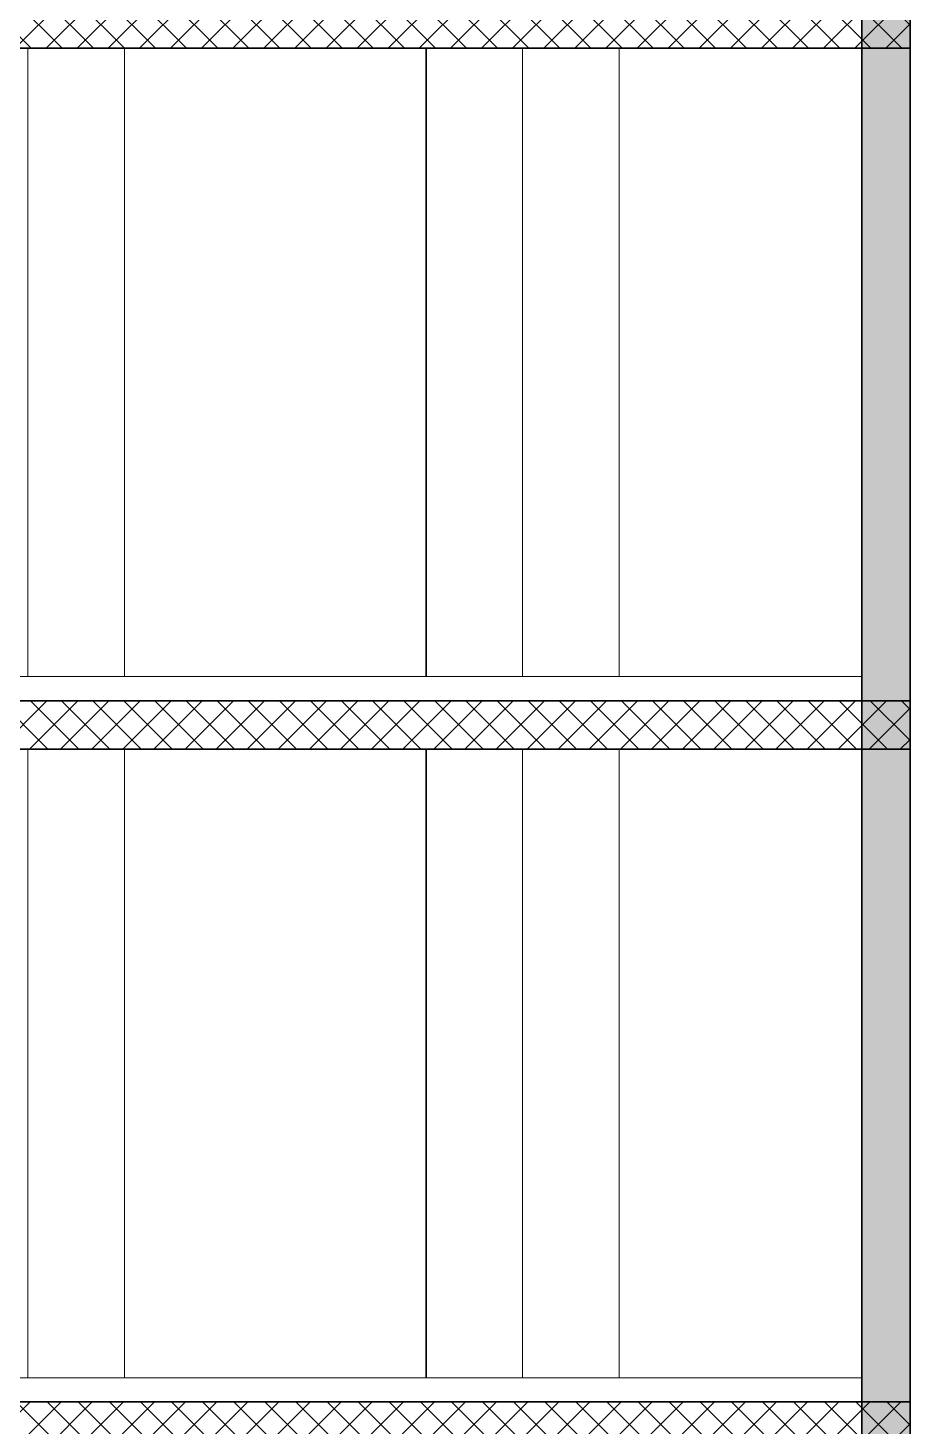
# Model space of a CAD drawing. Header units: millimetres. Extents: x -15634 to 67596, y -3027 to 55843.
# Drawn here: x 40494 to 44144, y 32296 to 38079 of the extents above; entities that cross this region are included whole.
import ezdxf

# ---------------------------------------------------------------- set-up
doc = ezdxf.new("R2010")
doc.units = ezdxf.units.MM
doc.header["$MEASUREMENT"] = 0
doc.set_wipeout_variables(frame=1)
doc.linetypes.add('Wipeout_Contour', pattern=[1000, 0, -1000])
doc.layers.add('aaaa oxhakat', color=7, linetype='Continuous')
doc.layers.add('Structural - Bearing', color=7, linetype='Continuous')
for name, color, linetype, lineweight, true_color in [('aaaa oxhakat _Pen_No__82', 7, 'Continuous', 20, 0xaaaaaa), ('Structural - Bearing_Pen_No__61', 7, 'Continuous', 20, 0x6a6a6a), ('Structural - Bearing_Pen_No__82', 7, 'Continuous', 20, 0xaaaaaa)]:
    doc.layers.add(name, color=color, linetype=linetype, lineweight=lineweight, true_color=true_color)
for name, color, linetype, lineweight in [('Structural - Bearing_Pen_No__1', 7, 'Continuous', 13), ('Structural - Bearing_Pen_No__101', 252, 'Continuous', 13), ('Structural - Bearing_Pen_No__7', 7, 'Continuous', 35)]:
    doc.layers.add(name, color=color, linetype=linetype, lineweight=lineweight)
pattern_1 = [(45, (0, 0), (-64.34671, 64.34671), []), (135, (0, 0), (64.34671, 64.34671), [])]

msp = doc.modelspace()

# ---------------------------------------------------------------- linework, layer by layer
at = {"layer": 'Structural - Bearing_Pen_No__1', "color": 7, "linetype": 'Continuous', "lineweight": 13}
for p, q in [((44144.4, 35295.6), (44144.4, 37995.6)), ((44144.4, 32395.6), (44144.4, 35095.6))]:
    msp.add_line(p, q, dxfattribs=at)

# ---------------------------------------------------------------- wipeouts: each hides what was drawn before it
at = {"color": 254, "linetype": 'Wipeout_Contour', "lineweight": 0, "ltscale": 227378.528785}
msp.add_wipeout([(42940.5, 35295.6), (43944.4, 35295.6), (43944.4, 37995.6), (42940.5, 37995.6)], dxfattribs=at).dxf.layer = 'Structural - Bearing'
at = {"color": 254, "linetype": 'Wipeout_Contour', "lineweight": 0, "ltscale": 220784.435122}
msp.add_wipeout([(40494.3, 37532.6), (40494.3, 37482.6), (40494.4, 37482.6), (40494.4, 37532.6)], dxfattribs=at).dxf.layer = 'Structural - Bearing'
at = {"color": 254, "linetype": 'Wipeout_Contour', "lineweight": 0, "ltscale": 217781.735013}
msp.add_wipeout([(40494.3, 36395.6), (40494.3, 36392.2), (40494.4, 36392.2), (40494.4, 36395.6)], dxfattribs=at).dxf.layer = 'Structural - Bearing'
at = {"color": 254, "linetype": 'Wipeout_Contour', "lineweight": 0, "ltscale": 220081.426086}
msp.add_wipeout([(42940.5, 32395.6), (43944.4, 32395.6), (43944.4, 35095.6), (42940.5, 35095.6)], dxfattribs=at).dxf.layer = 'Structural - Bearing'
at = {"color": 254, "linetype": 'Wipeout_Contour', "lineweight": 0, "ltscale": 213071.86935}
msp.add_wipeout([(40494.3, 34632.6), (40494.3, 34582.6), (40494.4, 34582.6), (40494.4, 34632.6)], dxfattribs=at).dxf.layer = 'Structural - Bearing'
at = {"color": 254, "linetype": 'Wipeout_Contour', "lineweight": 0, "ltscale": 210204.877968}
msp.add_wipeout([(40494.3, 33495.6), (40494.3, 33492.2), (40494.4, 33492.2), (40494.4, 33495.6)], dxfattribs=at).dxf.layer = 'Structural - Bearing'

# ---------------------------------------------------------------- next in the draw order: hatches: boundary and pattern name
at = {"layer": 'Structural - Bearing_Pen_No__101', "linetype": 'Continuous', "lineweight": 13}
for points in [[(44144.4, 35295.6), (44144.4, 38195.6), (43944.4, 38195.6), (43944.4, 35295.6)], [(44144.4, 35295.6), (43944.4, 35295.6), (43944.4, 32395.6), (44144.4, 32395.6)], [(44144.4, 32395.6), (43944.4, 32395.6), (43944.4, 29495.6), (44144.4, 29495.6)]]:
    msp.add_hatch(color=252, dxfattribs=at).paths.add_polyline_path(points)

# ---------------------------------------------------------------- next in the draw order: linework, layer by layer
at = {"layer": 'Structural - Bearing_Pen_No__1', "color": 7, "linetype": 'Continuous', "lineweight": 13}
for p, q in [((43944.4, 35295.6), (43944.4, 38195.6)), ((43944.4, 32395.6), (43944.4, 35295.6)), ((43944.4, 29495.6), (43944.4, 32395.6))]:
    msp.add_line(p, q, dxfattribs=at)
at = {"layer": 'Structural - Bearing_Pen_No__7', "color": 7, "linetype": 'Continuous', "lineweight": 35, "flags": 128}
for points in [[(44144.4, 35295.6), (44144.4, 38195.6), (43944.4, 38195.6), (43944.4, 35295.6)], [(44144.4, 35295.6), (43944.4, 35295.6), (43944.4, 32395.6), (44144.4, 32395.6)], [(44144.4, 32395.6), (43944.4, 32395.6), (43944.4, 29495.6), (44144.4, 29495.6)]]:
    msp.add_lwpolyline(points, close=True, dxfattribs=at)

# ---------------------------------------------------------------- next in the draw order: wipeouts: each hides what was drawn before it
at = {"color": 254, "linetype": 'Wipeout_Contour', "lineweight": 0, "ltscale": 225236.359517}
msp.add_wipeout([(42940.5, 37995.6), (42540.5, 37995.6), (42540.5, 35295.6), (42940.5, 35295.6)], dxfattribs=at).dxf.layer = 'aaaa oxhakat'
at = {"color": 254, "linetype": 'Wipeout_Contour', "lineweight": 0, "ltscale": 217867.843789}
msp.add_wipeout([(42940.5, 35095.6), (42540.5, 35095.6), (42540.5, 32395.6), (42940.5, 32395.6)], dxfattribs=at).dxf.layer = 'aaaa oxhakat'
at = {"color": 254, "linetype": 'Wipeout_Contour', "lineweight": 0, "ltscale": 221483.934891}
msp.add_wipeout([(40494.3, 37532.6), (40494.4, 37532.6), (40494.4, 37995.6), (40494.3, 37995.6)], dxfattribs=at).dxf.layer = 'Structural - Bearing'
at = {"color": 254, "linetype": 'Wipeout_Contour', "lineweight": 0, "ltscale": 220696.105612}
msp.add_wipeout([(40494.3, 37482.6), (40494.3, 37467.6), (40494.4, 37467.6), (40494.4, 37482.6)], dxfattribs=at).dxf.layer = 'Structural - Bearing'
at = {"color": 254, "linetype": 'Wipeout_Contour', "lineweight": 0, "ltscale": 217773.141854}
msp.add_wipeout([(40494.3, 36392.2), (40494.3, 36389.2), (40494.4, 36389.2), (40494.4, 36392.2)], dxfattribs=at).dxf.layer = 'Structural - Bearing'
at = {"color": 254, "linetype": 'Wipeout_Contour', "lineweight": 0, "ltscale": 213741.007726}
msp.add_wipeout([(40494.3, 34632.6), (40494.4, 34632.6), (40494.4, 35095.6), (40494.3, 35095.6)], dxfattribs=at).dxf.layer = 'Structural - Bearing'
at = {"color": 254, "linetype": 'Wipeout_Contour', "lineweight": 0, "ltscale": 212987.420722}
msp.add_wipeout([(40494.3, 34582.6), (40494.3, 34567.6), (40494.4, 34567.6), (40494.4, 34582.6)], dxfattribs=at).dxf.layer = 'Structural - Bearing'
at = {"color": 254, "linetype": 'Wipeout_Contour', "lineweight": 0, "ltscale": 210196.684515}
msp.add_wipeout([(40494.3, 33492.2), (40494.3, 33489.2), (40494.4, 33489.2), (40494.4, 33492.2)], dxfattribs=at).dxf.layer = 'Structural - Bearing'

# ---------------------------------------------------------------- next in the draw order: linework, layer by layer
at = {"layer": 'aaaa oxhakat _Pen_No__82', "color": 253, "linetype": 'Continuous', "lineweight": 20, "true_color": 0xaaaaaa}
for p, q in [((42940.5, 35395.6), (42940.5, 37995.6)), ((42940.5, 32495.6), (42940.5, 35095.6))]:
    msp.add_line(p, q, dxfattribs=at)

# ---------------------------------------------------------------- next in the draw order: wipeouts: each hides what was drawn before it
at = {"color": 254, "linetype": 'Wipeout_Contour', "lineweight": 0, "ltscale": 224024.036072}
msp.add_wipeout([(42540.5, 37995.6), (42140.5, 37995.6), (42140.5, 35295.6), (42540.5, 35295.6)], dxfattribs=at).dxf.layer = 'aaaa oxhakat'
at = {"color": 254, "linetype": 'Wipeout_Contour', "lineweight": 0, "ltscale": 216614.294199}
msp.add_wipeout([(42540.5, 35095.6), (42140.5, 35095.6), (42140.5, 32395.6), (42540.5, 32395.6)], dxfattribs=at).dxf.layer = 'aaaa oxhakat'
at = {"color": 254, "linetype": 'Wipeout_Contour', "lineweight": 0, "ltscale": 217766.136931}
msp.add_wipeout([(40494.3, 36389.2), (40494.3, 36386.9), (40494.4, 36386.9), (40494.4, 36389.2)], dxfattribs=at).dxf.layer = 'Structural - Bearing'
at = {"color": 254, "linetype": 'Wipeout_Contour', "lineweight": 0, "ltscale": 210190.00547}
msp.add_wipeout([(40494.3, 33489.2), (40494.3, 33486.9), (40494.4, 33486.9), (40494.4, 33489.2)], dxfattribs=at).dxf.layer = 'Structural - Bearing'

# ---------------------------------------------------------------- next in the draw order: linework, layer by layer
at = {"layer": 'aaaa oxhakat _Pen_No__82', "color": 253, "linetype": 'Continuous', "lineweight": 20, "true_color": 0xaaaaaa}
for p, q in [((42540.5, 37995.6), (42540.5, 35395.6)), ((42540.5, 35095.6), (42540.5, 32495.6))]:
    msp.add_line(p, q, dxfattribs=at)

# ---------------------------------------------------------------- next in the draw order: wipeouts: each hides what was drawn before it
at = {"color": 254, "linetype": 'Wipeout_Contour', "lineweight": 0, "ltscale": 221550.509831}
msp.add_wipeout([(42140.5, 37995.6), (40894.4, 37995.6), (40894.4, 35295.6), (42140.5, 35295.6)], dxfattribs=at).dxf.layer = 'Structural - Bearing'
at = {"color": 254, "linetype": 'Wipeout_Contour', "lineweight": 0, "ltscale": 217761.564912}
msp.add_wipeout([(40494.3, 36386.9), (40494.3, 36385.8), (40494.4, 36385.8), (40494.4, 36386.9)], dxfattribs=at).dxf.layer = 'Structural - Bearing'
at = {"color": 254, "linetype": 'Wipeout_Contour', "lineweight": 0, "ltscale": 214054.65805}
msp.add_wipeout([(42140.5, 35095.6), (40894.4, 35095.6), (40894.4, 32395.6), (42140.5, 32395.6)], dxfattribs=at).dxf.layer = 'Structural - Bearing'
at = {"color": 254, "linetype": 'Wipeout_Contour', "lineweight": 0, "ltscale": 210185.646171}
msp.add_wipeout([(40494.3, 33486.9), (40494.3, 33485.8), (40494.4, 33485.8), (40494.4, 33486.9)], dxfattribs=at).dxf.layer = 'Structural - Bearing'

# ---------------------------------------------------------------- next in the draw order: linework, layer by layer
at = {"layer": 'aaaa oxhakat _Pen_No__82', "color": 253, "linetype": 'Continuous', "lineweight": 20, "true_color": 0xaaaaaa}
for p, q in [((42140.5, 35395.6), (42140.5, 37995.6)), ((42140.5, 32495.6), (42140.5, 35095.6))]:
    msp.add_line(p, q, dxfattribs=at)
at = {"layer": 'Structural - Bearing_Pen_No__82', "color": 253, "linetype": 'Continuous', "lineweight": 20, "true_color": 0xaaaaaa}
for p, q in [((42144, 35395.6), (42144, 37995.6)), ((42144, 32495.6), (42144, 35095.6))]:
    msp.add_line(p, q, dxfattribs=at)

# ---------------------------------------------------------------- next in the draw order: wipeouts: each hides what was drawn before it
at = {"color": 254, "linetype": 'Wipeout_Contour', "lineweight": 0, "ltscale": 217811.053546}
msp.add_wipeout([(40494.3, 36405.5), (40494.3, 36404.3), (40494.4, 36404.3), (40494.4, 36405.5)], dxfattribs=at).dxf.layer = 'Structural - Bearing'
at = {"color": 254, "linetype": 'Wipeout_Contour', "lineweight": 0, "ltscale": 210232.833253}
msp.add_wipeout([(40494.3, 33505.5), (40494.3, 33504.3), (40494.4, 33504.3), (40494.4, 33505.5)], dxfattribs=at).dxf.layer = 'Structural - Bearing'

# ---------------------------------------------------------------- next in the draw order: wipeouts: each hides what was drawn before it
at = {"color": 254, "linetype": 'Wipeout_Contour', "lineweight": 0, "ltscale": 217806.480431}
msp.add_wipeout([(40494.3, 36404.3), (40494.3, 36402), (40494.4, 36402), (40494.4, 36404.3)], dxfattribs=at).dxf.layer = 'Structural - Bearing'
at = {"color": 254, "linetype": 'Wipeout_Contour', "lineweight": 0, "ltscale": 210228.472728}
msp.add_wipeout([(40494.3, 33504.3), (40494.3, 33502), (40494.4, 33502), (40494.4, 33504.3)], dxfattribs=at).dxf.layer = 'Structural - Bearing'

# ---------------------------------------------------------------- next in the draw order: wipeouts: each hides what was drawn before it
at = {"color": 254, "linetype": 'Wipeout_Contour', "lineweight": 0, "ltscale": 217799.474207}
msp.add_wipeout([(40494.3, 36402), (40494.3, 36399), (40494.4, 36399), (40494.4, 36402)], dxfattribs=at).dxf.layer = 'Structural - Bearing'
at = {"color": 254, "linetype": 'Wipeout_Contour', "lineweight": 0, "ltscale": 210221.792238}
msp.add_wipeout([(40494.3, 33502), (40494.3, 33499), (40494.4, 33499), (40494.4, 33502)], dxfattribs=at).dxf.layer = 'Structural - Bearing'

# ---------------------------------------------------------------- next in the draw order: wipeouts: each hides what was drawn before it
at = {"color": 254, "linetype": 'Wipeout_Contour', "lineweight": 0, "ltscale": 217790.880147}
msp.add_wipeout([(40494.3, 36399), (40494.3, 36395.6), (40494.4, 36395.6), (40494.4, 36399)], dxfattribs=at).dxf.layer = 'Structural - Bearing'
at = {"color": 254, "linetype": 'Wipeout_Contour', "lineweight": 0, "ltscale": 210213.597792}
msp.add_wipeout([(40494.3, 33499), (40494.3, 33495.6), (40494.4, 33495.6), (40494.4, 33499)], dxfattribs=at).dxf.layer = 'Structural - Bearing'

# ---------------------------------------------------------------- next in the draw order: wipeouts: each hides what was drawn before it
at = {"color": 254, "linetype": 'Wipeout_Contour', "lineweight": 0, "ltscale": 216446.489556}
msp.add_wipeout([(40494.3, 36385.8), (40494.3, 35395.6), (40494.4, 35395.6), (40494.4, 36385.8)], dxfattribs=at).dxf.layer = 'Structural - Bearing'
at = {"color": 254, "linetype": 'Wipeout_Contour', "lineweight": 0, "ltscale": 211601.134326}
msp.add_wipeout([(40494.3, 34567.6), (40494.3, 33505.5), (40494.4, 33505.5), (40494.4, 34567.6)], dxfattribs=at).dxf.layer = 'Structural - Bearing'

# ---------------------------------------------------------------- next in the draw order: wipeouts: each hides what was drawn before it
at = {"color": 254, "linetype": 'Wipeout_Contour', "lineweight": 0, "ltscale": 219244.175865}
msp.add_wipeout([(40494.3, 37467.6), (40494.3, 36405.5), (40494.4, 36405.5), (40494.4, 37467.6)], dxfattribs=at).dxf.layer = 'Structural - Bearing'
at = {"color": 254, "linetype": 'Wipeout_Contour', "lineweight": 0, "ltscale": 215001.501622}
msp.add_wipeout([(40494.3, 35395.6), (40494.3, 35295.6), (40494.4, 35295.6), (40494.4, 35395.6)], dxfattribs=at).dxf.layer = 'Structural - Bearing'
at = {"color": 254, "linetype": 'Wipeout_Contour', "lineweight": 0, "ltscale": 208933.35918}
msp.add_wipeout([(40494.3, 33485.8), (40494.3, 32495.6), (40494.4, 32495.6), (40494.4, 33485.8)], dxfattribs=at).dxf.layer = 'Structural - Bearing'

# ---------------------------------------------------------------- next in the draw order: wipeouts: each hides what was drawn before it
at = {"color": 254, "linetype": 'Wipeout_Contour', "lineweight": 0, "ltscale": 219087.402634}
msp.add_wipeout([(40894.4, 37995.6), (40494.4, 37995.6), (40494.4, 35295.6), (40894.4, 35295.6)], dxfattribs=at).dxf.layer = 'aaaa oxhakat'
at = {"color": 254, "linetype": 'Wipeout_Contour', "lineweight": 0, "ltscale": 207557.546919}
msp.add_wipeout([(40494.3, 32495.6), (40494.3, 32395.6), (40494.4, 32395.6), (40494.4, 32495.6)], dxfattribs=at).dxf.layer = 'Structural - Bearing'

# ---------------------------------------------------------------- next in the draw order: hatches: boundary and pattern name
at = {"layer": 'Structural - Bearing_Pen_No__1', "linetype": 'Continuous', "lineweight": 13}
h = msp.add_hatch(dxfattribs=at)
h.set_pattern_fill('CONCRETE_BLOCK', style=0, pattern_type=2)
h.set_pattern_definition(pattern_1)
h.paths.add_polyline_path([(-655.6, 37995.6), (44144.4, 37995.6), (44144.4, 38195.6), (-655.6, 38195.6)])

# ---------------------------------------------------------------- next in the draw order: linework, layer by layer
at = {"layer": 'aaaa oxhakat _Pen_No__82', "color": 253, "linetype": 'Continuous', "lineweight": 20, "true_color": 0xaaaaaa}
for p, q in [((40494.4, 35395.6), (40494.4, 37995.6)), ((40894.4, 35395.6), (40894.4, 37995.6))]:
    msp.add_line(p, q, dxfattribs=at)
at = {"layer": 'Structural - Bearing_Pen_No__1', "color": 7, "linetype": 'Continuous', "lineweight": 13}
for p, q in [((-655.6, 37995.6), (44144.4, 37995.6)), ((39714.4, 35295.6), (43944.4, 35295.6))]:
    msp.add_line(p, q, dxfattribs=at)
at = {"layer": 'Structural - Bearing_Pen_No__61', "color": 251, "linetype": 'Continuous', "lineweight": 20, "true_color": 0x6a6a6a}
msp.add_lwpolyline([(39714.4, 35395.6), (43944.4, 35395.6)], dxfattribs=at)
at = {"layer": 'Structural - Bearing_Pen_No__7', "color": 7, "linetype": 'Continuous', "lineweight": 35, "flags": 128}
msp.add_lwpolyline([(-655.6, 37995.6), (44144.4, 37995.6), (44144.4, 38195.6), (-655.6, 38195.6)], close=True, dxfattribs=at)
at = {"layer": 'Structural - Bearing_Pen_No__82', "color": 253, "linetype": 'Continuous', "lineweight": 20, "true_color": 0xaaaaaa}
msp.add_line((40494.3, 35395.6), (40494.3, 37995.6), dxfattribs=at)

# ---------------------------------------------------------------- next in the draw order: wipeouts: each hides what was drawn before it
at = {"color": 254, "linetype": 'Wipeout_Contour', "lineweight": 0, "ltscale": 211504.819293}
msp.add_wipeout([(40894.4, 35095.6), (40494.4, 35095.6), (40494.4, 32395.6), (40894.4, 32395.6)], dxfattribs=at).dxf.layer = 'aaaa oxhakat'

# ---------------------------------------------------------------- next in the draw order: hatches: boundary and pattern name
at = {"layer": 'Structural - Bearing_Pen_No__1', "linetype": 'Continuous', "lineweight": 13}
h = msp.add_hatch(dxfattribs=at)
h.set_pattern_fill('CONCRETE_BLOCK', style=0, pattern_type=2)
h.set_pattern_definition(pattern_1)
h.paths.add_polyline_path([(-655.6, 35095.6), (44144.4, 35095.6), (44144.4, 35295.6), (-655.6, 35295.6)])
h = msp.add_hatch(dxfattribs=at)
h.set_pattern_fill('CONCRETE_BLOCK', style=0, pattern_type=2)
h.set_pattern_definition(pattern_1)
h.paths.add_polyline_path([(-655.6, 32195.6), (44144.4, 32195.6), (44144.4, 32395.6), (-655.6, 32395.6)])

# ---------------------------------------------------------------- next in the draw order: linework, layer by layer
at = {"layer": 'aaaa oxhakat _Pen_No__82', "color": 253, "linetype": 'Continuous', "lineweight": 20, "true_color": 0xaaaaaa}
for p, q in [((40494.4, 32495.6), (40494.4, 35095.6)), ((40894.4, 32495.6), (40894.4, 35095.6))]:
    msp.add_line(p, q, dxfattribs=at)
at = {"layer": 'Structural - Bearing_Pen_No__1', "color": 7, "linetype": 'Continuous', "lineweight": 13}
for p, q in [((-655.6, 35095.6), (44144.4, 35095.6)), ((39714.4, 32395.6), (43944.4, 32395.6))]:
    msp.add_line(p, q, dxfattribs=at)
at = {"layer": 'Structural - Bearing_Pen_No__61', "color": 251, "linetype": 'Continuous', "lineweight": 20, "true_color": 0x6a6a6a}
msp.add_lwpolyline([(39714.4, 32495.6), (43944.4, 32495.6)], dxfattribs=at)
at = {"layer": 'Structural - Bearing_Pen_No__7', "color": 7, "linetype": 'Continuous', "lineweight": 35, "flags": 128}
for points in [[(-655.6, 35095.6), (44144.4, 35095.6), (44144.4, 35295.6), (-655.6, 35295.6)], [(-655.6, 32195.6), (44144.4, 32195.6), (44144.4, 32395.6), (-655.6, 32395.6)]]:
    msp.add_lwpolyline(points, close=True, dxfattribs=at)
at = {"layer": 'Structural - Bearing_Pen_No__82', "color": 253, "linetype": 'Continuous', "lineweight": 20, "true_color": 0xaaaaaa}
msp.add_line((40494.3, 32495.6), (40494.3, 35095.6), dxfattribs=at)

doc.saveas('drawing.dxf')
